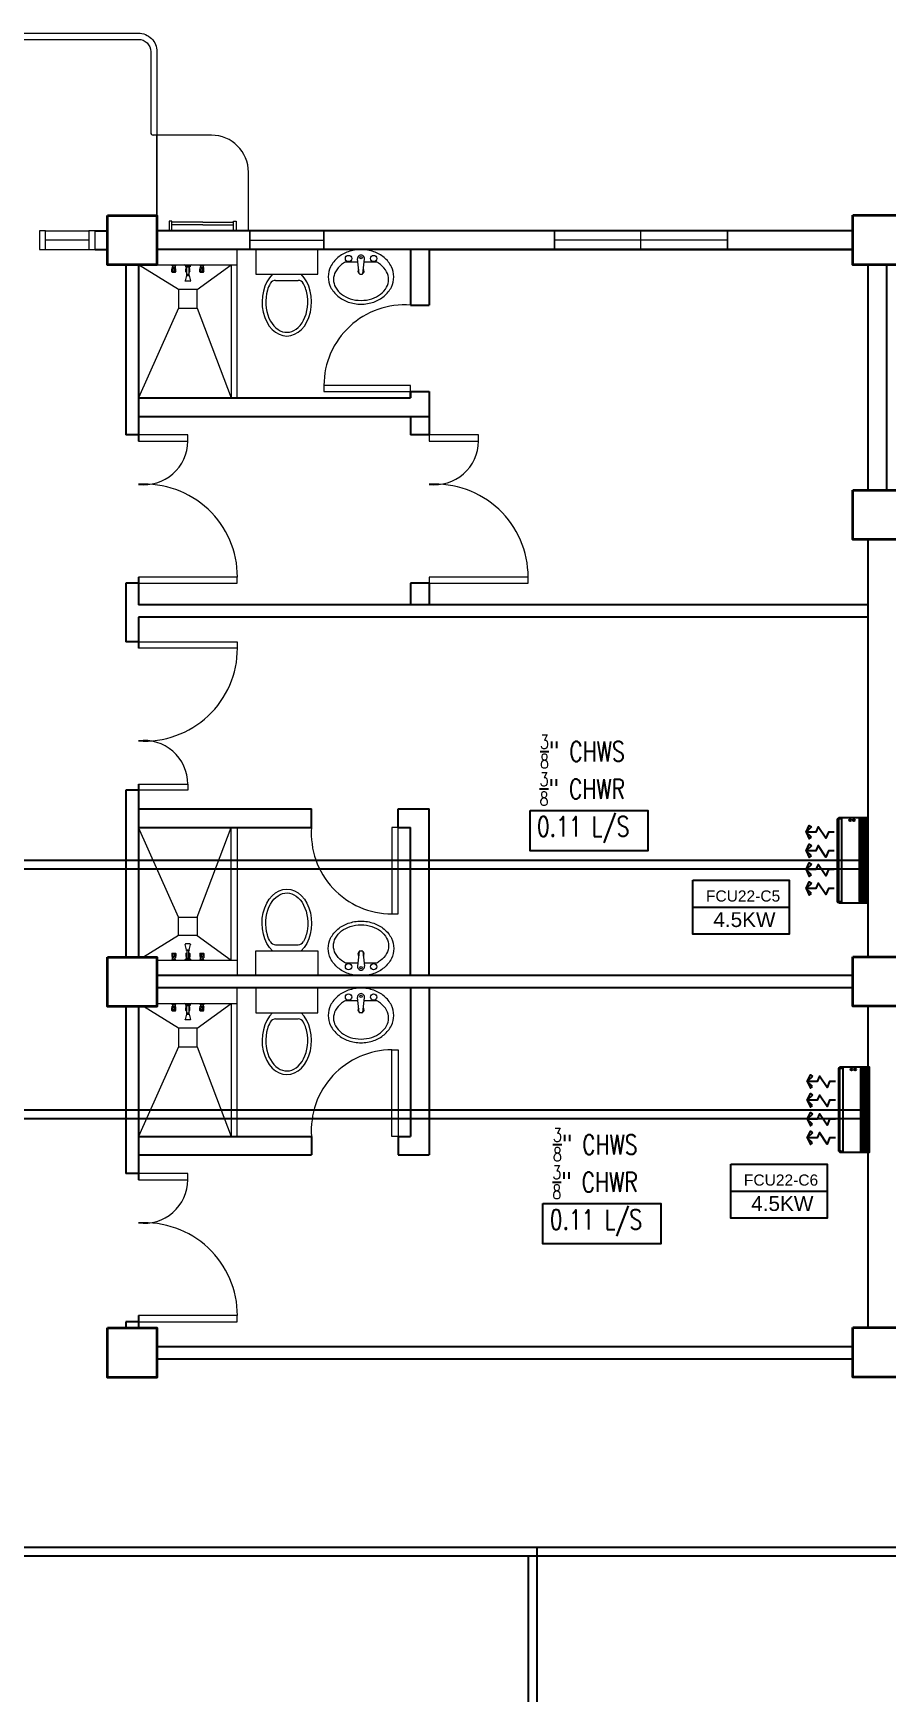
# Model space of a CAD drawing. Header units: millimetres. Extents: x 5 to 430, y 3 to 339.
# Drawn here: x 26.17 to 33.07, y 49.32 to 62.75 of the extents above; entities that cross this region are included whole.
import ezdxf

# ---------------------------------------------------------------- set-up
doc = ezdxf.new("R2010")
doc.units = ezdxf.units.MM
doc.header["$MEASUREMENT"] = 0
for name, color, linetype in [('AIR', 7, 'Continuous'), ('fcu line', 7, 'Continuous'), ('fcu return', 7, 'Continuous'), ('Legends', 7, 'Continuous'), ('pipe label', 7, 'Continuous')]:
    doc.layers.add(name, color=color, linetype=linetype)
doc.styles.add('Arch-Dim', font='simplex.shx', dxfattribs={"width": 0.75})
doc.styles.get("Standard").update_dxf_attribs({"font": 'arial.ttf'})

# ---------------------------------------------------------------- blocks, each defined once
blk = doc.blocks.new('CARRIER-S30-32 (FCD)')
at = {"layer": 'AIR'}
for p, q in [((0.825, -0.05), (-0.825, -0.05)), ((0.825, -0.075), (-0.825, -0.075)), ((0.825, -0.1), (-0.825, -0.1)), ((0.825, -0.125), (-0.825, -0.125)), ((0.825, -0.15), (-0.825, -0.15)), ((-0.6, -0.025), (-0.6, -0.175)), ((-0.4, -0.025), (-0.4, -0.175)), ((-0.2, -0.025), (-0.2, -0.175)), ((0, -0.025), (0, -0.175)), ((0.2, -0.025), (0.2, -0.175)), ((0.4, -0.025), (0.4, -0.175)), ((0.6, -0.025), (0.6, -0.175))]:
    blk.add_line(p, q, dxfattribs=at)
for points in [[(-0.8, -0.62), (0.8, -0.62, 0.414214), (0.85, -0.57), (0.85, 0), (-0.85, 0), (-0.85, -0.57, 0.414214)], [(-0.8, -0.595), (0.8, -0.595, 0.414214), (0.825, -0.57), (0.825, -0.525), (-0.825, -0.525), (-0.825, -0.57, 0.414214)]]:
    blk.add_lwpolyline(points, format="xyb", close=True, dxfattribs=at)
for points in [[(-0.825, -0.025), (0.825, -0.025), (0.825, -0.175), (-0.825, -0.175)], [(-0.664, -1.134), (-0.562, -1.239), (-0.697, -1.177)], [(-0.461, -1.134), (-0.562, -1.239), (-0.428, -1.177)], [(-0.289, -1.134), (-0.188, -1.239), (-0.322, -1.177)], [(-0.086, -1.134), (-0.188, -1.239), (-0.053, -1.177)], [(0.086, -1.134), (0.187, -1.239), (0.053, -1.177)], [(0.289, -1.134), (0.187, -1.239), (0.322, -1.177)], [(0.461, -1.134), (0.562, -1.239), (0.428, -1.177)], [(0.664, -1.134), (0.562, -1.239), (0.697, -1.177)]]:
    blk.add_lwpolyline(points, close=True, dxfattribs=at)
for points in [[(-0.562, -0.678), (-0.562, -0.794), (-0.44, -0.843), (-0.667, -0.996), (-0.562, -1.044), (-0.562, -1.239)], [(-0.188, -0.678), (-0.188, -0.794), (-0.065, -0.843), (-0.292, -0.996), (-0.188, -1.044), (-0.188, -1.239)], [(0.187, -0.678), (0.187, -0.794), (0.31, -0.843), (0.083, -0.996), (0.187, -1.044), (0.187, -1.239)], [(0.562, -0.678), (0.562, -0.794), (0.685, -0.843), (0.458, -0.996), (0.562, -1.044), (0.562, -1.239)]]:
    blk.add_lwpolyline(points, dxfattribs=at)
for centre in [(-0.8, -0.285), (-0.8, -0.36)]:
    blk.add_circle(centre, 0.0187, dxfattribs=at)

msp = doc.modelspace()

# ---------------------------------------------------------------- linework, layer by layer
at = {"color": 8, "linetype": 'ByBlock', "lineweight": 9}
for p, q in [((27.612, 61.925), (27.142, 61.925)), ((27.912, 61.15), (27.912, 61.625)), ((27.292, 61.23), (27.272, 61.23)), ((27.272, 61.23), (27.272, 61.15)), ((27.292, 61.15), (27.292, 61.23)), ((27.792, 61.15), (27.792, 61.23)), ((27.792, 61.23), (27.812, 61.23)), ((27.812, 61.23), (27.812, 61.15)), ((27.172, 61.15), (27.922, 61.15)), ((27.542, 61.22), (27.292, 61.22)), ((27.542, 61.2), (27.292, 61.2)), ((27.542, 61.22), (27.792, 61.22)), ((27.542, 61.2), (27.792, 61.2)), ((27.812, 61.15), (27.912, 61.15)), ((27.922, 61.15), (27.922, 61.001)), ((28.522, 61.001), (28.522, 61.15)), ((31.785, 61.15), (30.385, 61.15)), ((30.385, 61.15), (30.385, 61)), ((31.085, 61), (31.085, 61.15)), ((31.785, 61), (31.785, 61.15)), ((27.922, 61.075), (28.522, 61.075)), ((27.922, 61.001), (28.522, 61.001)), ((31.785, 61.075), (30.385, 61.075)), ((31.085, 61), (31.785, 61)), ((27.172, 60.875), (27.822, 60.875)), ((32.922, 58.126), (32.922, 58.653)), ((27.172, 55.25), (27.822, 55.25)), ((27.172, 54.9), (27.822, 54.9)), ((32.922, 52.426), (32.922, 52.278))]:
    msp.add_line(p, q, dxfattribs=at)
at = {"color": 8, "linetype": 'ByBlock', "lineweight": 13}
for p, q in [((26.272, 61.15), (26.622, 61.15)), ((26.622, 61.075), (26.272, 61.075)), ((26.272, 61), (26.622, 61))]:
    msp.add_line(p, q, dxfattribs=at)
at = {"color": 8, "linetype": 'ByBlock', "lineweight": 25}
for p, q in [((26.672, 61.15), (26.772, 61.15)), ((32.797, 61.151), (27.172, 61.15)), ((26.672, 61), (26.772, 61)), ((32.797, 61.001), (27.172, 61.001)), ((29.372, 61), (32.797, 61)), ((26.922, 60.875), (26.922, 59.5)), ((27.022, 60.875), (27.022, 59.45)), ((32.922, 59.053), (32.922, 60.877)), ((33.072, 59.053), (33.072, 60.877)), ((27.022, 59.5), (26.922, 59.5)), ((32.922, 55.278), (32.922, 58.653)), ((26.922, 58.3), (26.922, 58.076)), ((27.022, 58.3), (26.922, 58.3)), ((27.022, 58.35), (27.022, 58.126)), ((26.922, 58.076), (26.922, 57.825)), ((32.922, 58.126), (27.022, 58.126)), ((32.922, 58.026), (27.022, 58.026)), ((27.022, 58.026), (27.022, 57.775)), ((32.922, 55.278), (32.922, 58.026)), ((27.022, 57.825), (26.922, 57.825)), ((27.022, 56.675), (27.022, 55.276)), ((26.922, 56.625), (26.922, 55.276)), ((27.022, 56.625), (26.922, 56.625)), ((32.797, 55.126), (27.172, 55.126)), ((32.797, 55.026), (27.172, 55.026)), ((26.922, 54.876), (26.922, 53.525)), ((27.022, 54.876), (27.022, 53.475)), ((32.922, 52.278), (32.922, 54.878)), ((32.922, 52.426), (32.922, 54.878)), ((27.022, 53.525), (26.922, 53.525)), ((27.022, 52.375), (27.022, 52.276)), ((26.922, 52.325), (26.922, 52.276)), ((27.022, 52.325), (26.922, 52.325)), ((27.172, 52.126), (32.797, 52.126)), ((27.172, 52.026), (32.797, 52.026))]:
    msp.add_line(p, q, dxfattribs=at)
at = {"color": 8, "lineweight": 9}
for p, q in [((27.972, 61), (27.972, 60.8)), ((28.472, 61), (27.972, 61)), ((28.472, 60.8), (28.472, 61)), ((27.291, 60.875), (27.326, 60.875)), ((27.291, 60.874), (27.291, 60.875)), ((27.291, 60.874), (27.326, 60.874)), ((27.291, 60.874), (27.295, 60.867)), ((27.292, 60.841), (27.294, 60.846)), ((27.292, 60.819), (27.292, 60.841)), ((27.292, 60.819), (27.325, 60.819)), ((27.295, 60.818), (27.292, 60.819)), ((27.294, 60.853), (27.295, 60.855)), ((27.294, 60.853), (27.322, 60.853)), ((27.294, 60.847), (27.294, 60.853)), ((27.295, 60.867), (27.322, 60.867)), ((27.295, 60.855), (27.322, 60.855)), ((27.295, 60.841), (27.303, 60.841)), ((27.295, 60.828), (27.295, 60.84)), ((27.297, 60.867), (27.297, 60.855)), ((27.302, 60.828), (27.302, 60.84)), ((27.322, 60.841), (27.314, 60.841)), ((27.315, 60.828), (27.315, 60.84)), ((27.32, 60.867), (27.32, 60.855)), ((27.326, 60.874), (27.322, 60.867)), ((27.322, 60.853), (27.322, 60.855)), ((27.322, 60.847), (27.322, 60.853)), ((27.322, 60.828), (27.322, 60.84)), ((27.322, 60.818), (27.325, 60.819)), ((27.325, 60.841), (27.323, 60.846)), ((27.325, 60.819), (27.325, 60.841)), ((27.326, 60.874), (27.326, 60.875)), ((27.405, 60.869), (27.393, 60.875)), ((27.393, 60.875), (27.451, 60.875)), ((27.44, 60.869), (27.405, 60.869)), ((27.405, 60.859), (27.405, 60.869)), ((27.405, 60.869), (27.44, 60.869)), ((27.44, 60.859), (27.405, 60.859)), ((27.405, 60.841), (27.408, 60.846)), ((27.405, 60.819), (27.405, 60.841)), ((27.405, 60.819), (27.415, 60.819)), ((27.409, 60.818), (27.405, 60.819)), ((27.408, 60.853), (27.409, 60.855)), ((27.408, 60.853), (27.415, 60.853)), ((27.408, 60.847), (27.408, 60.853)), ((27.409, 60.855), (27.415, 60.855)), ((27.409, 60.841), (27.415, 60.841)), ((27.409, 60.828), (27.409, 60.84)), ((27.411, 60.859), (27.411, 60.855)), ((27.415, 60.797), (27.415, 60.859)), ((27.415, 60.859), (27.43, 60.859)), ((27.43, 60.859), (27.43, 60.797)), ((27.43, 60.855), (27.435, 60.855)), ((27.43, 60.853), (27.436, 60.853)), ((27.435, 60.841), (27.43, 60.841)), ((27.43, 60.819), (27.439, 60.819)), ((27.433, 60.859), (27.433, 60.855)), ((27.436, 60.853), (27.435, 60.855)), ((27.435, 60.828), (27.435, 60.84)), ((27.435, 60.818), (27.439, 60.819)), ((27.436, 60.847), (27.436, 60.853)), ((27.439, 60.841), (27.437, 60.846)), ((27.439, 60.819), (27.439, 60.841)), ((27.451, 60.875), (27.44, 60.869)), ((27.44, 60.869), (27.44, 60.859)), ((27.519, 60.874), (27.519, 60.875)), ((27.519, 60.875), (27.553, 60.875)), ((27.519, 60.874), (27.522, 60.867)), ((27.519, 60.874), (27.553, 60.874)), ((27.519, 60.841), (27.521, 60.846)), ((27.519, 60.819), (27.519, 60.841)), ((27.523, 60.818), (27.519, 60.819)), ((27.519, 60.819), (27.552, 60.819)), ((27.522, 60.867), (27.549, 60.867)), ((27.522, 60.855), (27.549, 60.855)), ((27.522, 60.853), (27.522, 60.855)), ((27.522, 60.847), (27.522, 60.853)), ((27.522, 60.853), (27.55, 60.853)), ((27.523, 60.841), (27.53, 60.841)), ((27.523, 60.828), (27.523, 60.84)), ((27.524, 60.867), (27.524, 60.855)), ((27.53, 60.828), (27.53, 60.84)), ((27.549, 60.841), (27.542, 60.841)), ((27.542, 60.828), (27.542, 60.84)), ((27.547, 60.867), (27.547, 60.855)), ((27.553, 60.874), (27.549, 60.867)), ((27.55, 60.853), (27.549, 60.855)), ((27.549, 60.828), (27.549, 60.84)), ((27.549, 60.818), (27.552, 60.819)), ((27.55, 60.847), (27.55, 60.853)), ((27.552, 60.841), (27.55, 60.846)), ((27.552, 60.819), (27.552, 60.841)), ((27.553, 60.874), (27.553, 60.875)), ((28.808, 60.802), (28.794, 60.924)), ((28.837, 60.802), (28.85, 60.924)), ((27.295, 60.818), (27.322, 60.818)), ((27.295, 60.816), (27.295, 60.818)), ((27.295, 60.816), (27.322, 60.816)), ((27.322, 60.816), (27.322, 60.818)), ((27.41, 60.789), (27.401, 60.747)), ((27.441, 60.743), (27.403, 60.743)), ((27.409, 60.818), (27.415, 60.818)), ((27.409, 60.816), (27.409, 60.818)), ((27.409, 60.816), (27.415, 60.816)), ((27.41, 60.797), (27.41, 60.789)), ((27.434, 60.797), (27.41, 60.797)), ((27.41, 60.789), (27.434, 60.789)), ((27.41, 60.789), (27.434, 60.789)), ((27.43, 60.818), (27.435, 60.818)), ((27.43, 60.816), (27.435, 60.816)), ((27.434, 60.789), (27.434, 60.797)), ((27.434, 60.789), (27.443, 60.747)), ((27.435, 60.816), (27.435, 60.818)), ((27.523, 60.816), (27.523, 60.818)), ((27.523, 60.818), (27.549, 60.818)), ((27.523, 60.816), (27.549, 60.816)), ((27.549, 60.816), (27.549, 60.818)), ((27.972, 60.8), (28.472, 60.8)), ((28.132, 60.75), (28.313, 60.75)), ((27.41, 55.335), (27.401, 55.377)), ((27.441, 55.382), (27.403, 55.382)), ((27.41, 55.328), (27.41, 55.335)), ((27.41, 55.335), (27.434, 55.335)), ((27.41, 55.335), (27.434, 55.335)), ((27.434, 55.328), (27.41, 55.328)), ((27.415, 55.328), (27.415, 55.265)), ((27.43, 55.265), (27.43, 55.328)), ((27.434, 55.335), (27.443, 55.377)), ((27.434, 55.335), (27.434, 55.328)), ((27.972, 55.125), (27.972, 55.325)), ((27.972, 55.325), (28.472, 55.325)), ((28.132, 55.375), (28.313, 55.375)), ((28.472, 55.325), (28.472, 55.125)), ((28.808, 55.323), (28.794, 55.201)), ((28.837, 55.323), (28.85, 55.201)), ((27.291, 55.251), (27.295, 55.257)), ((27.291, 55.251), (27.326, 55.251)), ((27.291, 55.251), (27.291, 55.25)), ((27.291, 55.25), (27.326, 55.25)), ((27.295, 55.307), (27.292, 55.305)), ((27.292, 55.305), (27.325, 55.305)), ((27.292, 55.305), (27.292, 55.283)), ((27.292, 55.283), (27.294, 55.279)), ((27.294, 55.277), (27.294, 55.271)), ((27.294, 55.271), (27.295, 55.269)), ((27.294, 55.271), (27.322, 55.271)), ((27.295, 55.308), (27.322, 55.308)), ((27.295, 55.308), (27.295, 55.307)), ((27.295, 55.307), (27.322, 55.307)), ((27.295, 55.296), (27.295, 55.284)), ((27.295, 55.283), (27.303, 55.283)), ((27.295, 55.269), (27.322, 55.269)), ((27.295, 55.257), (27.322, 55.257)), ((27.297, 55.257), (27.297, 55.269)), ((27.302, 55.296), (27.302, 55.284)), ((27.322, 55.283), (27.314, 55.283)), ((27.315, 55.296), (27.315, 55.284)), ((27.32, 55.257), (27.32, 55.269)), ((27.322, 55.308), (27.322, 55.307)), ((27.322, 55.307), (27.325, 55.305)), ((27.322, 55.296), (27.322, 55.284)), ((27.322, 55.277), (27.322, 55.271)), ((27.322, 55.271), (27.322, 55.269)), ((27.326, 55.251), (27.322, 55.257)), ((27.325, 55.283), (27.323, 55.279)), ((27.325, 55.305), (27.325, 55.283)), ((27.326, 55.251), (27.326, 55.25)), ((27.405, 55.256), (27.393, 55.25)), ((27.393, 55.25), (27.451, 55.25)), ((27.409, 55.307), (27.405, 55.305)), ((27.405, 55.305), (27.415, 55.305)), ((27.405, 55.305), (27.405, 55.283)), ((27.405, 55.283), (27.408, 55.279)), ((27.44, 55.265), (27.405, 55.265)), ((27.405, 55.265), (27.405, 55.256)), ((27.44, 55.256), (27.405, 55.256)), ((27.405, 55.256), (27.44, 55.256)), ((27.408, 55.277), (27.408, 55.271)), ((27.408, 55.271), (27.415, 55.271)), ((27.408, 55.271), (27.409, 55.269)), ((27.409, 55.308), (27.415, 55.308)), ((27.409, 55.308), (27.409, 55.307)), ((27.409, 55.307), (27.415, 55.307)), ((27.409, 55.296), (27.409, 55.284)), ((27.409, 55.283), (27.415, 55.283)), ((27.409, 55.269), (27.415, 55.269)), ((27.411, 55.265), (27.411, 55.269)), ((27.415, 55.265), (27.43, 55.265)), ((27.43, 55.308), (27.435, 55.308)), ((27.43, 55.307), (27.435, 55.307)), ((27.43, 55.305), (27.439, 55.305)), ((27.435, 55.283), (27.43, 55.283)), ((27.43, 55.271), (27.436, 55.271)), ((27.43, 55.269), (27.435, 55.269)), ((27.433, 55.265), (27.433, 55.269)), ((27.435, 55.308), (27.435, 55.307)), ((27.435, 55.307), (27.439, 55.305)), ((27.435, 55.296), (27.435, 55.284)), ((27.436, 55.271), (27.435, 55.269)), ((27.436, 55.277), (27.436, 55.271)), ((27.439, 55.283), (27.437, 55.279)), ((27.439, 55.305), (27.439, 55.283)), ((27.44, 55.256), (27.44, 55.265)), ((27.451, 55.25), (27.44, 55.256)), ((27.523, 55.307), (27.519, 55.305)), ((27.519, 55.305), (27.519, 55.283)), ((27.519, 55.305), (27.552, 55.305)), ((27.519, 55.283), (27.521, 55.279)), ((27.519, 55.251), (27.522, 55.257)), ((27.519, 55.251), (27.519, 55.25)), ((27.519, 55.251), (27.553, 55.251)), ((27.519, 55.25), (27.553, 55.25)), ((27.522, 55.277), (27.522, 55.271)), ((27.522, 55.271), (27.55, 55.271)), ((27.522, 55.271), (27.522, 55.269)), ((27.522, 55.269), (27.549, 55.269)), ((27.522, 55.257), (27.549, 55.257)), ((27.523, 55.308), (27.523, 55.307)), ((27.523, 55.308), (27.549, 55.308)), ((27.523, 55.307), (27.549, 55.307)), ((27.523, 55.296), (27.523, 55.284)), ((27.523, 55.283), (27.53, 55.283)), ((27.524, 55.257), (27.524, 55.269)), ((27.53, 55.296), (27.53, 55.284)), ((27.542, 55.296), (27.542, 55.284)), ((27.549, 55.283), (27.542, 55.283)), ((27.547, 55.257), (27.547, 55.269)), ((27.549, 55.308), (27.549, 55.307)), ((27.549, 55.307), (27.552, 55.305)), ((27.549, 55.296), (27.549, 55.284)), ((27.55, 55.271), (27.549, 55.269)), ((27.553, 55.251), (27.549, 55.257)), ((27.552, 55.283), (27.55, 55.279)), ((27.55, 55.277), (27.55, 55.271)), ((27.552, 55.305), (27.552, 55.283)), ((27.553, 55.251), (27.553, 55.25)), ((28.472, 55.125), (27.972, 55.125)), ((27.972, 55.025), (27.972, 54.825)), ((28.472, 55.025), (27.972, 55.025)), ((28.472, 54.825), (28.472, 55.025)), ((28.808, 54.827), (28.794, 54.949)), ((28.837, 54.827), (28.85, 54.949)), ((27.291, 54.9), (27.326, 54.9)), ((27.291, 54.899), (27.291, 54.9)), ((27.291, 54.899), (27.326, 54.899)), ((27.291, 54.899), (27.295, 54.892)), ((27.292, 54.866), (27.294, 54.871)), ((27.292, 54.844), (27.292, 54.866)), ((27.292, 54.844), (27.325, 54.844)), ((27.295, 54.843), (27.292, 54.844)), ((27.294, 54.878), (27.295, 54.88)), ((27.294, 54.878), (27.322, 54.878)), ((27.294, 54.872), (27.294, 54.878)), ((27.295, 54.892), (27.322, 54.892)), ((27.295, 54.88), (27.322, 54.88)), ((27.295, 54.866), (27.303, 54.866)), ((27.295, 54.853), (27.295, 54.865)), ((27.295, 54.843), (27.322, 54.843)), ((27.295, 54.841), (27.295, 54.843)), ((27.295, 54.841), (27.322, 54.841)), ((27.297, 54.892), (27.297, 54.88)), ((27.302, 54.853), (27.302, 54.865)), ((27.322, 54.866), (27.314, 54.866)), ((27.315, 54.853), (27.315, 54.865)), ((27.32, 54.892), (27.32, 54.88)), ((27.326, 54.899), (27.322, 54.892)), ((27.322, 54.878), (27.322, 54.88)), ((27.322, 54.872), (27.322, 54.878)), ((27.322, 54.853), (27.322, 54.865)), ((27.322, 54.843), (27.325, 54.844)), ((27.322, 54.841), (27.322, 54.843)), ((27.325, 54.866), (27.323, 54.871)), ((27.325, 54.844), (27.325, 54.866)), ((27.326, 54.899), (27.326, 54.9)), ((27.405, 54.894), (27.393, 54.9)), ((27.393, 54.9), (27.451, 54.9)), ((27.41, 54.814), (27.401, 54.772)), ((27.44, 54.894), (27.405, 54.894)), ((27.405, 54.884), (27.405, 54.894)), ((27.405, 54.894), (27.44, 54.894)), ((27.44, 54.884), (27.405, 54.884)), ((27.405, 54.866), (27.408, 54.871)), ((27.405, 54.844), (27.405, 54.866)), ((27.405, 54.844), (27.415, 54.844)), ((27.409, 54.843), (27.405, 54.844)), ((27.408, 54.878), (27.409, 54.88)), ((27.408, 54.878), (27.415, 54.878)), ((27.408, 54.872), (27.408, 54.878)), ((27.409, 54.88), (27.415, 54.88)), ((27.409, 54.866), (27.415, 54.866)), ((27.409, 54.853), (27.409, 54.865)), ((27.409, 54.843), (27.415, 54.843)), ((27.409, 54.841), (27.409, 54.843)), ((27.409, 54.841), (27.415, 54.841)), ((27.41, 54.822), (27.41, 54.814)), ((27.434, 54.822), (27.41, 54.822)), ((27.41, 54.814), (27.434, 54.814)), ((27.41, 54.814), (27.434, 54.814)), ((27.411, 54.884), (27.411, 54.88)), ((27.415, 54.822), (27.415, 54.884)), ((27.415, 54.884), (27.43, 54.884)), ((27.43, 54.884), (27.43, 54.822)), ((27.43, 54.88), (27.435, 54.88)), ((27.43, 54.878), (27.436, 54.878)), ((27.435, 54.866), (27.43, 54.866)), ((27.43, 54.844), (27.439, 54.844)), ((27.43, 54.843), (27.435, 54.843)), ((27.43, 54.841), (27.435, 54.841)), ((27.433, 54.884), (27.433, 54.88)), ((27.434, 54.814), (27.434, 54.822)), ((27.434, 54.814), (27.443, 54.772)), ((27.436, 54.878), (27.435, 54.88)), ((27.435, 54.853), (27.435, 54.865)), ((27.435, 54.843), (27.439, 54.844)), ((27.435, 54.841), (27.435, 54.843)), ((27.436, 54.872), (27.436, 54.878)), ((27.439, 54.866), (27.437, 54.871)), ((27.439, 54.844), (27.439, 54.866)), ((27.451, 54.9), (27.44, 54.894)), ((27.44, 54.894), (27.44, 54.884)), ((27.519, 54.899), (27.519, 54.9)), ((27.519, 54.9), (27.553, 54.9)), ((27.519, 54.899), (27.522, 54.892)), ((27.519, 54.899), (27.553, 54.899)), ((27.519, 54.866), (27.521, 54.871)), ((27.519, 54.844), (27.519, 54.866)), ((27.523, 54.843), (27.519, 54.844)), ((27.519, 54.844), (27.552, 54.844)), ((27.522, 54.892), (27.549, 54.892)), ((27.522, 54.88), (27.549, 54.88)), ((27.522, 54.878), (27.522, 54.88)), ((27.522, 54.872), (27.522, 54.878)), ((27.522, 54.878), (27.55, 54.878)), ((27.523, 54.866), (27.53, 54.866)), ((27.523, 54.853), (27.523, 54.865)), ((27.523, 54.841), (27.523, 54.843)), ((27.523, 54.843), (27.549, 54.843)), ((27.523, 54.841), (27.549, 54.841)), ((27.524, 54.892), (27.524, 54.88)), ((27.53, 54.853), (27.53, 54.865)), ((27.549, 54.866), (27.542, 54.866)), ((27.542, 54.853), (27.542, 54.865)), ((27.547, 54.892), (27.547, 54.88)), ((27.553, 54.899), (27.549, 54.892)), ((27.55, 54.878), (27.549, 54.88)), ((27.549, 54.853), (27.549, 54.865)), ((27.549, 54.843), (27.552, 54.844)), ((27.549, 54.841), (27.549, 54.843)), ((27.55, 54.872), (27.55, 54.878)), ((27.552, 54.866), (27.55, 54.871)), ((27.552, 54.844), (27.552, 54.866)), ((27.553, 54.899), (27.553, 54.9)), ((27.972, 54.825), (28.472, 54.825)), ((27.441, 54.768), (27.403, 54.768)), ((28.132, 54.775), (28.313, 54.775))]:
    msp.add_line(p, q, dxfattribs=at)
at = {"color": 8, "lineweight": 25, "ltscale": 0.3}
for p, q in [((29.222, 61), (29.222, 60.55)), ((29.372, 61), (29.372, 60.55)), ((27.022, 59.8), (29.222, 59.8)), ((29.222, 59.85), (29.222, 59.8)), ((29.372, 59.85), (29.372, 59.65)), ((27.022, 59.65), (29.372, 59.65))]:
    msp.add_line(p, q, dxfattribs=at)
at = {"color": 8, "linetype": 'ByBlock', "lineweight": 9, "ltscale": 0.3}
for p, q in [((27.347, 60.675), (27.022, 60.875)), ((27.497, 60.675), (27.772, 60.875)), ((27.347, 60.525), (27.022, 59.8)), ((27.497, 60.525), (27.772, 59.8)), ((27.347, 55.6), (27.022, 56.325)), ((27.497, 55.6), (27.772, 56.325)), ((27.347, 55.45), (27.063, 55.275)), ((27.497, 55.45), (27.772, 55.25)), ((27.347, 54.7), (27.063, 54.875)), ((27.497, 54.7), (27.772, 54.9)), ((27.347, 54.55), (27.022, 53.825)), ((27.497, 54.55), (27.772, 53.825))]:
    msp.add_line(p, q, dxfattribs=at)
at = {"color": 8, "linetype": 'Continuous', "lineweight": 25}
for p, q in [((29.222, 60.55), (29.372, 60.55)), ((29.222, 59.8), (29.222, 59.85)), ((29.222, 59.85), (29.372, 59.85)), ((29.222, 59.65), (29.222, 59.5)), ((29.372, 59.65), (29.372, 59.5)), ((29.372, 59.5), (29.222, 59.5)), ((29.222, 58.3), (29.222, 58.125)), ((29.372, 58.3), (29.222, 58.3)), ((29.372, 58.3), (29.372, 58.125))]:
    msp.add_line(p, q, dxfattribs=at)
at = {"color": 8, "linetype": 'ByBlock', "lineweight": 25, "ltscale": 0.3}
for p, q in [((27.022, 56.475), (28.422, 56.475)), ((28.422, 56.325), (28.422, 56.475)), ((29.122, 56.475), (29.372, 56.475)), ((29.122, 56.325), (29.122, 56.475)), ((29.372, 55.125), (29.372, 56.475)), ((27.022, 56.325), (28.422, 56.325)), ((29.122, 56.325), (29.222, 56.325)), ((29.222, 55.125), (29.222, 56.325)), ((29.222, 55.025), (29.222, 53.825)), ((29.372, 55.025), (29.372, 53.675)), ((27.022, 53.825), (28.422, 53.825)), ((28.422, 53.825), (28.422, 53.675)), ((29.122, 53.825), (29.222, 53.825)), ((29.122, 53.825), (29.122, 53.675)), ((27.022, 53.675), (28.422, 53.675)), ((29.122, 53.675), (29.372, 53.675))]:
    msp.add_line(p, q, dxfattribs=at)
at = {"color": 8, "linetype": 'ByBlock', "lineweight": 9}
for points in [[(24.072, 61.15), (24.072, 62.6, -0.414214), (24.222, 62.75), (27.022, 62.75, -0.414214), (27.172, 62.6), (27.172, 61.275), (27.172, 61.925)], [(24.122, 61.15), (24.122, 62.6, -0.414214), (24.222, 62.7), (27.022, 62.7, -0.414214), (27.122, 62.6), (27.122, 61.945)]]:
    msp.add_lwpolyline(points, format="xyb", dxfattribs=at)
at = {"color": 8, "linetype": 'ByBlock', "lineweight": 35}
for points in [[(26.772, 61.275), (27.172, 61.275), (27.172, 60.875), (26.772, 60.875)], [(32.797, 61.277), (33.197, 61.277), (33.197, 60.877), (32.797, 60.877)], [(32.797, 59.053), (33.197, 59.053), (33.197, 58.653), (32.797, 58.653)], [(26.772, 55.276), (27.172, 55.276), (27.172, 54.876), (26.772, 54.876)], [(32.797, 55.278), (33.197, 55.278), (33.197, 54.878), (32.797, 54.878)], [(26.772, 52.276), (27.172, 52.276), (27.172, 51.876), (26.772, 51.876)], [(32.797, 52.278), (33.197, 52.278), (33.197, 51.878), (32.797, 51.878)]]:
    msp.add_lwpolyline(points, close=True, dxfattribs=at)
at = {"color": 8, "linetype": 'ByBlock', "lineweight": 13}
for points in [[(26.222, 61.15), (26.222, 61), (26.272, 61), (26.272, 61.15)], [(26.622, 61.15), (26.622, 61), (26.672, 61), (26.672, 61.15)]]:
    msp.add_lwpolyline(points, close=True, dxfattribs=at)
at = {"color": 8, "lineweight": 9}
for points in [[(27.922, 61.15), (28.522, 61.15), (28.522, 61.001), (27.922, 61.001)], [(30.385, 61.15), (31.785, 61.15), (31.785, 61.001), (30.385, 61.001)]]:
    msp.add_lwpolyline(points, close=True, dxfattribs=at)
at = {"color": 8, "linetype": 'ByBlock', "lineweight": 9, "ltscale": 0.3}
for points in [[(27.772, 60.875), (27.772, 59.8), (27.822, 59.8), (27.822, 61), (27.822, 61)], [(27.772, 55.25), (27.772, 56.325), (27.822, 56.325), (27.822, 55.125), (27.822, 55.125)], [(27.772, 54.9), (27.772, 53.825), (27.822, 53.825), (27.822, 55.025), (27.822, 55.025)]]:
    msp.add_lwpolyline(points, dxfattribs=at)
at = {"color": 8, "lineweight": 9}
for points in [[(28.557, 60.779, 0.11576), (28.576, 60.696, 0.104047), (28.635, 60.623, 0.090875), (28.719, 60.575, 0.083344), (28.822, 60.558, 0.083344), (28.926, 60.575, 0.090875), (29.009, 60.623, 0.104047), (29.068, 60.696, 0.11576), (29.087, 60.779, 0.11576), (29.068, 60.861, 0.104047), (29.009, 60.935, 0.090875), (28.926, 60.982, 0.083344), (28.822, 61, 0.083344), (28.719, 60.982, 0.090875), (28.635, 60.935, 0.104047), (28.576, 60.861, 0.11576)], [(28.557, 55.346, -0.11576), (28.576, 55.428, -0.104047), (28.635, 55.502, -0.090875), (28.719, 55.549, -0.083344), (28.822, 55.567, -0.083344), (28.926, 55.549, -0.090875), (29.009, 55.502, -0.104047), (29.068, 55.428, -0.11576), (29.087, 55.346, -0.11576), (29.068, 55.263, -0.104047), (29.009, 55.19, -0.090875), (28.926, 55.142, -0.083344), (28.822, 55.125, -0.083344), (28.719, 55.142, -0.090875), (28.635, 55.19, -0.104047), (28.576, 55.263, -0.11576)], [(28.557, 54.804, 0.11576), (28.576, 54.721, 0.104047), (28.635, 54.648, 0.090875), (28.719, 54.6, 0.083344), (28.822, 54.583, 0.083344), (28.926, 54.6, 0.090875), (29.009, 54.648, 0.104047), (29.068, 54.721, 0.11576), (29.087, 54.804, 0.11576), (29.068, 54.886, 0.104047), (29.009, 54.96, 0.090875), (28.926, 55.007, 0.083344), (28.822, 55.025, 0.083344), (28.719, 55.007, 0.090875), (28.635, 54.96, 0.104047), (28.576, 54.886, 0.11576)]]:
    msp.add_lwpolyline(points, format="xyb", close=True, dxfattribs=at)
for points in [[(28.6, 60.758, 0.124838), (28.615, 60.695, 0.105788), (28.665, 60.638, 0.086697), (28.735, 60.601, 0.076776), (28.822, 60.588, 0.076776), (28.91, 60.601, 0.086697), (28.979, 60.638, 0.105788), (29.029, 60.695, 0.124838), (29.045, 60.758, 0.124838), (29.029, 60.82, 0.105788), (28.979, 60.878, 0.040067), (28.949, 60.898), (28.846, 60.898, 0.040067)], [(28.798, 60.898), (28.696, 60.898, 0.040067), (28.665, 60.878, 0.105788), (28.615, 60.82, 0.124838), (28.6, 60.758, 0.124838)], [(28.6, 55.367, -0.124838), (28.615, 55.429, -0.105788), (28.665, 55.487, -0.086697), (28.735, 55.523, -0.076776), (28.822, 55.537, -0.076776), (28.91, 55.523, -0.086697), (28.979, 55.487, -0.105788), (29.029, 55.429, -0.124838), (29.045, 55.367, -0.124838), (29.029, 55.304, -0.105788), (28.979, 55.247, -0.040067), (28.949, 55.227), (28.846, 55.227, -0.040067)], [(28.798, 55.227), (28.696, 55.227, -0.040067), (28.665, 55.247, -0.105788), (28.615, 55.304, -0.124838), (28.6, 55.367, -0.124838)], [(28.6, 54.783, 0.124838), (28.615, 54.72, 0.105788), (28.665, 54.663, 0.086697), (28.735, 54.626, 0.076776), (28.822, 54.613, 0.076776), (28.91, 54.626, 0.086697), (28.979, 54.663, 0.105788), (29.029, 54.72, 0.124838), (29.045, 54.783, 0.124838), (29.029, 54.845, 0.105788), (28.979, 54.903, 0.040067), (28.949, 54.923), (28.846, 54.923, 0.040067)], [(28.798, 54.923), (28.696, 54.923, 0.040067), (28.665, 54.903, 0.105788), (28.615, 54.845, 0.124838), (28.6, 54.783, 0.124838)]]:
    msp.add_lwpolyline(points, format="xyb", dxfattribs=at)
at = {"color": 8, "linetype": 'ByBlock', "lineweight": 9, "ltscale": 0.03}
for points in [[(27.497, 60.675), (27.347, 60.675), (27.347, 60.525), (27.497, 60.525)], [(27.497, 55.45), (27.347, 55.45), (27.347, 55.6), (27.497, 55.6)], [(27.497, 54.7), (27.347, 54.7), (27.347, 54.55), (27.497, 54.55)]]:
    msp.add_lwpolyline(points, close=True, dxfattribs=at)
at = {"color": 8, "lineweight": 13, "ltscale": 0.03}
for points in [[(29.222, 59.85), (29.222, 59.9), (28.522, 59.9), (28.522, 59.85)], [(27.022, 59.5), (27.022, 59.45), (27.422, 59.45), (27.422, 59.5)], [(29.372, 59.5), (29.372, 59.45), (29.772, 59.45), (29.772, 59.5)], [(27.022, 58.35), (27.022, 58.3), (27.822, 58.3), (27.822, 58.35)], [(29.372, 58.35), (29.372, 58.3), (30.172, 58.3), (30.172, 58.35)], [(27.022, 57.775), (27.022, 57.825), (27.822, 57.825), (27.822, 57.775)], [(27.022, 56.625), (27.022, 56.675), (27.422, 56.675), (27.422, 56.625)], [(29.122, 56.325), (29.072, 56.325), (29.072, 55.625), (29.122, 55.625)], [(29.122, 53.825), (29.072, 53.825), (29.072, 54.525), (29.122, 54.525)], [(27.022, 53.525), (27.022, 53.475), (27.422, 53.475), (27.422, 53.525)], [(27.022, 52.375), (27.022, 52.325), (27.822, 52.325), (27.822, 52.375)]]:
    msp.add_lwpolyline(points, close=True, dxfattribs=at)
at = {"color": 8, "lineweight": 9}
for centre, radius in [((28.721, 60.927), 0.0255), ((28.822, 60.933), 0.0095), ((28.924, 60.927), 0.0255), ((28.721, 55.198), 0.0255), ((28.822, 55.191), 0.0095), ((28.924, 55.198), 0.0255), ((28.721, 54.952), 0.0255), ((28.822, 54.958), 0.0095), ((28.924, 54.952), 0.0255)]:
    msp.add_circle(centre, radius, dxfattribs=at)
at = {"color": 8, "linetype": 'ByBlock', "lineweight": 9}
for centre, radius, start, end in [((27.142, 61.945), 0.02, 180, 270), ((27.612, 61.625), 0.3, 0, 90)]:
    msp.add_arc(centre, radius, start, end, dxfattribs=at)
at = {"color": 8, "lineweight": 9}
for centre, radius, start, end in [((28.822, 60.927), 0.028, 353.7545, 186.2455), ((28.822, 60.825), 0.025, 138.7978, 233.6932), ((28.822, 60.825), 0.025, 306.3068, 41.2022), ((28.132, 60.7), 0.05, 90, 151.8499), ((28.313, 60.7), 0.05, 28.0084, 90), ((28.822, 60.896), 0.0948, 261.2026, 278.7974), ((28.822, 60.825), 0.025, 251.3793, 288.6207), ((28.132, 55.425), 0.05, 208.1501, 270), ((28.313, 55.425), 0.05, 270, 331.9916), ((28.822, 55.3), 0.025, 126.3068, 221.2022), ((28.822, 55.229), 0.0948, 81.2026, 98.7974), ((28.822, 55.3), 0.025, 71.3793, 108.6207), ((28.822, 55.3), 0.025, 318.7978, 53.6932), ((28.822, 55.198), 0.028, 173.7545, 6.2455), ((28.822, 54.952), 0.028, 353.7545, 186.2455), ((28.822, 54.85), 0.025, 138.7978, 233.6932), ((28.822, 54.921), 0.0948, 261.2026, 278.7974), ((28.822, 54.85), 0.025, 251.3793, 288.6207), ((28.822, 54.85), 0.025, 306.3068, 41.2022), ((28.132, 54.725), 0.05, 90, 151.8499), ((28.313, 54.725), 0.05, 28.0084, 90)]:
    msp.add_arc(centre, radius, start, end, dxfattribs=at)
at = {"color": 8, "lineweight": 13, "ltscale": 0.03}
for centre, radius, start, end in [((29.174, 59.9), 0.652, 85.7578, 180), ((27.069, 59.45), 0.353, 262.3719, 0), ((29.419, 59.45), 0.353, 262.3719, 0), ((27.071, 58.35), 0.752, 0, 93.6952), ((29.421, 58.35), 0.752, 0, 93.6952), ((27.071, 57.775), 0.752, 266.3048, 0), ((27.069, 56.675), 0.353, 0, 97.6281), ((29.072, 56.277), 0.652, 175.7578, 270), ((29.072, 53.873), 0.652, 90, 184.2422), ((27.069, 53.475), 0.353, 262.3719, 0), ((27.071, 52.375), 0.752, 0, 93.6952)]:
    msp.add_arc(centre, radius, start, end, dxfattribs=at)
at = {"color": 8, "lineweight": 9}
for centre, major_axis, ratio, start_param, end_param in [((27.283, 60.829), (-0.00896, 0.00896), 1, 3.15309, 3.864175), ((27.28, 60.834), (0.0118, 0.0118), 1, 6.018417, 6.150642), ((27.291, 60.847), (0.00268, 0.00268), 1, 5.003733, 5.497675), ((27.292, 60.84), (0.00268, 0.00268), 1, 5.497675, 6.125314), ((27.306, 60.84), (-0.00268, 0.00268), 1, 0.157647, 0.785286), ((27.313, 60.829), (-0.00738, 0.00738), 1, 0.858879, 1.643677), ((27.313, 60.835), (0.00887, 0.00887), 1, 1.36743, 1.728443), ((27.308, 60.843), (-0.00268, 0.00268), 1, -1.367654, -0.203367), ((27.308, 60.824), (-0.00268, 0.00268), 1, 1.643677, 3.068487), ((27.304, 60.835), (0.00887, 0.00887), 1, 6.125314, 6.486327), ((27.304, 60.829), (0.00738, 0.00738), 1, 4.639283, 5.424081), ((27.311, 60.84), (-0.00268, 0.00268), 1, 3.926878, 4.554518), ((27.326, 60.847), (0.00268, 0.00268), 1, 2.356082, 2.850023), ((27.337, 60.834), (-0.0118, 0.0118), 1, 0.132318, 0.264544), ((27.325, 60.84), (0.00268, 0.00268), 1, 1.728443, 2.356082), ((27.334, 60.829), (0.00896, 0.00896), 1, 2.418785, 3.129871), ((27.396, 60.829), (-0.00896, 0.00896), 1, 3.15309, 3.864175), ((27.394, 60.834), (0.0118, 0.0118), 1, 6.018417, 6.150642), ((27.404, 60.847), (-0.00268, 0.00268), 1, 3.432937, 3.926878), ((27.405, 60.84), (-0.00268, 0.00268), 1, 3.926878, 4.554518), ((27.439, 60.84), (-0.00268, 0.00268), 1, 0.157647, 0.785286), ((27.448, 60.829), (-0.00896, 0.00896), 1, 0.847989, 1.559075), ((27.44, 60.847), (-0.00268, 0.00268), 1, 0.785286, 1.279227), ((27.45, 60.834), (0.0118, 0.0118), 1, 1.703115, 1.83534), ((27.51, 60.829), (-0.00896, 0.00896), 1, 3.15309, 3.864175), ((27.518, 60.847), (0.00268, 0.00268), 1, 5.003733, 5.497675), ((27.507, 60.834), (-0.0118, 0.0118), 1, 4.44762, 4.579846), ((27.519, 60.84), (0.00268, 0.00268), 1, 5.497675, 6.125314), ((27.541, 60.835), (0.00887, 0.00887), 1, 1.36743, 1.728443), ((27.533, 60.84), (-0.00268, 0.00268), 1, 0.157647, 0.785286), ((27.54, 60.829), (-0.00738, 0.00738), 1, 0.858879, 1.643677), ((27.536, 60.824), (-0.00268, 0.00268), 1, 1.643677, 3.068487), ((27.536, 60.843), (-0.00268, 0.00268), 1, -1.367654, -0.203367), ((27.531, 60.835), (0.00887, 0.00887), 1, 6.125314, 6.486327), ((27.531, 60.829), (0.00738, 0.00738), 1, 4.639283, 5.424081), ((27.538, 60.84), (-0.00268, 0.00268), 1, 3.926878, 4.554518), ((27.553, 60.84), (0.00268, 0.00268), 1, 1.728443, 2.356082), ((27.561, 60.829), (0.00896, 0.00896), 1, 2.418785, 3.129871), ((27.554, 60.847), (0.00268, 0.00268), 1, 2.356082, 2.850023), ((27.564, 60.834), (-0.0118, 0.0118), 1, 0.132318, 0.264544), ((27.439, 60.746), (0.00268, 0.00268), 1, 4.495711, 5.865773), ((28.222, 60.575), (0, 0.275), 0.727273, 0.612555, 5.670631), ((27.405, 55.378), (0.00268, -0.00268), 1, 2.92514, 4.295202), ((27.283, 54.854), (-0.00896, 0.00896), 1, 3.15309, 3.864175), ((27.28, 54.859), (0.0118, 0.0118), 1, 6.018417, 6.150642), ((27.291, 54.872), (0.00268, 0.00268), 1, 5.003733, 5.497675), ((27.292, 54.865), (0.00268, 0.00268), 1, 5.497675, 6.125314), ((27.306, 54.865), (-0.00268, 0.00268), 1, 0.157647, 0.785286), ((27.313, 54.854), (-0.00738, 0.00738), 1, 0.858879, 1.643677), ((27.313, 54.86), (0.00887, 0.00887), 1, 1.36743, 1.728443), ((27.308, 54.868), (-0.00268, 0.00268), 1, -1.367654, -0.203367), ((27.308, 54.849), (-0.00268, 0.00268), 1, 1.643677, 3.068487), ((27.304, 54.86), (0.00887, 0.00887), 1, 6.125314, 6.486327), ((27.304, 54.854), (0.00738, 0.00738), 1, 4.639283, 5.424081), ((27.311, 54.865), (-0.00268, 0.00268), 1, 3.926878, 4.554518), ((27.326, 54.872), (0.00268, 0.00268), 1, 2.356082, 2.850023), ((27.337, 54.859), (-0.0118, 0.0118), 1, 0.132318, 0.264544), ((27.325, 54.865), (0.00268, 0.00268), 1, 1.728443, 2.356082), ((27.334, 54.854), (0.00896, 0.00896), 1, 2.418785, 3.129871), ((27.396, 54.854), (-0.00896, 0.00896), 1, 3.15309, 3.864175), ((27.394, 54.859), (0.0118, 0.0118), 1, 6.018417, 6.150642), ((27.404, 54.872), (-0.00268, 0.00268), 1, 3.432937, 3.926878), ((27.405, 54.865), (-0.00268, 0.00268), 1, 3.926878, 4.554518), ((27.439, 54.865), (-0.00268, 0.00268), 1, 0.157647, 0.785286), ((27.448, 54.854), (-0.00896, 0.00896), 1, 0.847989, 1.559075), ((27.44, 54.872), (-0.00268, 0.00268), 1, 0.785286, 1.279227), ((27.45, 54.859), (0.0118, 0.0118), 1, 1.703115, 1.83534), ((27.51, 54.854), (-0.00896, 0.00896), 1, 3.15309, 3.864175), ((27.518, 54.872), (0.00268, 0.00268), 1, 5.003733, 5.497675), ((27.507, 54.859), (-0.0118, 0.0118), 1, 4.44762, 4.579846), ((27.519, 54.865), (0.00268, 0.00268), 1, 5.497675, 6.125314), ((27.541, 54.86), (0.00887, 0.00887), 1, 1.36743, 1.728443), ((27.533, 54.865), (-0.00268, 0.00268), 1, 0.157647, 0.785286), ((27.54, 54.854), (-0.00738, 0.00738), 1, 0.858879, 1.643677), ((27.536, 54.849), (-0.00268, 0.00268), 1, 1.643677, 3.068487), ((27.536, 54.868), (-0.00268, 0.00268), 1, -1.367654, -0.203367), ((27.531, 54.86), (0.00887, 0.00887), 1, 6.125314, 6.486327), ((27.531, 54.854), (0.00738, 0.00738), 1, 4.639283, 5.424081), ((27.538, 54.865), (-0.00268, 0.00268), 1, 3.926878, 4.554518), ((27.553, 54.865), (0.00268, 0.00268), 1, 1.728443, 2.356082), ((27.561, 54.854), (0.00896, 0.00896), 1, 2.418785, 3.129871), ((27.554, 54.872), (0.00268, 0.00268), 1, 2.356082, 2.850023), ((27.564, 54.859), (-0.0118, 0.0118), 1, 0.132318, 0.264544), ((28.222, 54.6), (0, 0.275), 0.727273, 0.612555, 5.670631), ((27.439, 54.771), (0.00268, 0.00268), 1, 4.495711, 5.865773)]:
    msp.add_ellipse(centre, major_axis=major_axis, ratio=ratio, start_param=start_param, end_param=end_param, dxfattribs=at)
at = {"color": 8, "lineweight": 9, "extrusion": (4.99074e-41, -2.88216e-41, -1)}
for centre in [(27.405, 60.746), (27.405, 54.771)]:
    msp.add_ellipse(centre, major_axis=(0.00268, 0.00268), ratio=1, start_param=2.92514, end_param=4.295202, dxfattribs=at)
at = {"color": 8, "lineweight": 9, "extrusion": (0, 0, -1)}
msp.add_ellipse((28.222, 55.55), major_axis=(0, -0.275), ratio=0.727273, start_param=0.612555, end_param=5.670631, dxfattribs=at)
at = {"color": 8, "lineweight": 9, "extrusion": (4.99074e-41, 2.88216e-41, -1)}
for centre, major_axis, start_param, end_param in [((27.439, 55.378), (0.00268, 0.00268), 6.066508, 7.43657), ((27.283, 55.295), (0.00896, -0.00896), -1.559299, -0.848214), ((27.28, 55.29), (0.0118, -0.0118), -0.264769, -0.132543), ((27.291, 55.277), (0.00268, 0.00268), 0.291344, 0.785286), ((27.292, 55.284), (0.00268, -0.00268), -0.785511, -0.157871), ((27.313, 55.296), (0.00738, 0.00738), 4.000472, 4.78527), ((27.306, 55.284), (0.00268, 0.00268), 3.299239, 3.926878), ((27.313, 55.289), (0.00887, -0.00887), 1.36743, 1.728443), ((27.308, 55.301), (0.00268, 0.00268), 4.78527, 6.21008), ((27.308, 55.282), (0.00268, -0.00268), 0.203142, 1.36743), ((27.304, 55.296), (0.00738, -0.00738), 4.639283, 5.424081), ((27.304, 55.289), (0.00887, 0.00887), 1.412925, 1.773938), ((27.311, 55.284), (0.00268, 0.00268), 0.785286, 1.412925), ((27.334, 55.295), (0.00896, 0.00896), 3.989582, 4.700667), ((27.325, 55.284), (0.00268, 0.00268), 3.299239, 3.926878), ((27.337, 55.29), (0.0118, -0.0118), 1.703115, 1.83534), ((27.326, 55.277), (0.00268, 0.00268), 3.926878, 4.42082), ((27.396, 55.295), (0.00896, 0.00896), 0.011497, 0.722582), ((27.394, 55.29), (0.0118, 0.0118), 1.306028, 1.438253), ((27.405, 55.284), (0.00268, -0.00268), -0.785511, -0.157871), ((27.404, 55.277), (0.00268, -0.00268), -1.279452, -0.785511), ((27.448, 55.295), (0.00896, -0.00896), 2.418785, 3.129871), ((27.439, 55.284), (0.00268, 0.00268), 3.299239, 3.926878), ((27.45, 55.29), (0.0118, 0.0118), 3.273911, 3.406137), ((27.44, 55.277), (0.00268, 0.00268), 3.926878, 4.42082), ((27.51, 55.295), (0.00896, -0.00896), -1.559299, -0.848214), ((27.507, 55.29), (0.0118, -0.0118), -0.264769, -0.132543), ((27.518, 55.277), (0.00268, -0.00268), -1.279452, -0.785511), ((27.519, 55.284), (0.00268, 0.00268), 0.785286, 1.412925), ((27.54, 55.296), (0.00738, 0.00738), 4.000472, 4.78527), ((27.533, 55.284), (0.00268, 0.00268), 3.299239, 3.926878), ((27.541, 55.289), (0.00887, 0.00887), 2.938226, 3.299239), ((27.536, 55.301), (0.00268, -0.00268), 3.214474, 4.639283), ((27.536, 55.282), (0.00268, -0.00268), 0.203142, 1.36743), ((27.531, 55.296), (0.00738, 0.00738), 6.21008, 6.994878), ((27.531, 55.289), (0.00887, -0.00887), -0.157871, 0.203142), ((27.538, 55.284), (0.00268, 0.00268), 0.785286, 1.412925), ((27.561, 55.295), (0.00896, -0.00896), 2.418785, 3.129871), ((27.553, 55.284), (0.00268, -0.00268), 1.728443, 2.356082), ((27.564, 55.29), (0.0118, -0.0118), 1.703115, 1.83534), ((27.554, 55.277), (0.00268, -0.00268), 2.356082, 2.850023)]:
    msp.add_ellipse(centre, major_axis=major_axis, ratio=1, start_param=start_param, end_param=end_param, dxfattribs=at)
at = {"color": 8, "lineweight": 9}
for points in [[(28.087, 60.723), (28.079, 60.707), (28.071, 60.689), (28.044, 60.598), (28.049, 60.511), (28.107, 60.379), (28.157, 60.338), (28.255, 60.324), (28.308, 60.35), (28.382, 60.461), (28.399, 60.545), (28.384, 60.659), (28.372, 60.694), (28.357, 60.723)], [(28.087, 55.401), (28.079, 55.418), (28.071, 55.436), (28.044, 55.527), (28.049, 55.614), (28.107, 55.746), (28.157, 55.787), (28.255, 55.8), (28.308, 55.775), (28.382, 55.663), (28.399, 55.58), (28.384, 55.466), (28.372, 55.431), (28.357, 55.401)], [(28.087, 54.748), (28.079, 54.732), (28.071, 54.714), (28.044, 54.623), (28.049, 54.536), (28.107, 54.404), (28.157, 54.363), (28.255, 54.349), (28.308, 54.375), (28.382, 54.486), (28.399, 54.57), (28.384, 54.684), (28.372, 54.719), (28.357, 54.748)]]:
    msp.add_open_spline(points, degree=3, knots=[0.937253, 0.937253, 0.937253, 0.937253, 1.185372, 1.185372, 2.113864, 2.113864, 3.042356, 3.042356, 3.970847, 3.970847, 4.899339, 4.899339, 5.346062, 5.346062, 5.346062, 5.346062], dxfattribs=at)
at = {"layer": 'fcu line', "linetype": 'Continuous'}
for p, q in [((18.708, 56.059), (32.922, 56.059)), ((18.708, 54.041), (32.922, 54.041)), ((22.208, 50.501), (44.765, 50.501)), ((30.245, 46.063), (30.245, 50.501))]:
    msp.add_line(p, q, dxfattribs=at)
at = {"layer": 'fcu return', "linetype": 'Continuous'}
for p, q in [((18.708, 55.989), (32.922, 55.989)), ((18.708, 53.971), (32.922, 53.971)), ((22.208, 50.431), (44.695, 50.431)), ((30.175, 46.063), (30.175, 50.431))]:
    msp.add_line(p, q, dxfattribs=at)
at = {"layer": 'Legends', "linetype": 'Continuous', "lineweight": 25}
for p, q in [((31.505, 55.68), (32.284, 55.68)), ((31.812, 53.382), (32.591, 53.382))]:
    msp.add_line(p, q, dxfattribs=at)
at = {"layer": 'Legends'}
for points in [[(31.505, 55.899), (32.284, 55.899), (32.284, 55.462), (31.505, 55.462)], [(31.812, 53.601), (32.591, 53.601), (32.591, 53.164), (31.812, 53.164)]]:
    msp.add_lwpolyline(points, close=True, dxfattribs=at)
at = {"layer": 'pipe label', "color": 2, "linetype": 'Continuous', "lineweight": 25}
for points in [[(30.19, 56.462), (31.141, 56.462), (31.141, 56.135), (30.19, 56.135)], [(30.293, 53.283), (31.245, 53.283), (31.245, 52.955), (30.293, 52.955)]]:
    msp.add_lwpolyline(points, close=True, dxfattribs=at)

# ---------------------------------------------------------------- block references
at = {"layer": 'AIR', "xscale": 0.4053817101480872, "yscale": 0.4053817101480872, "zscale": 0.4053817101480872, "rotation": 270}
for p in [(32.922, 56.059), (32.932, 54.041)]:
    msp.add_blockref('CARRIER-S30-32 (FCD)', p, dxfattribs=at)

# ---------------------------------------------------------------- texts
at = {"layer": 'Legends', "linetype": 'Continuous', "lineweight": 25, "attachment_point": 1}
for s, width, insert, char_height in [('FCU22-C5', 0.44811, (31.61, 55.815), 0.09), ('4.5KW', 0.23674, (31.67, 55.639), 0.12), ('FCU22-C6', 0.44811, (31.917, 53.517), 0.09), ('4.5KW', 0.23674, (31.976, 53.342), 0.12)]:
    msp.add_mtext_dynamic_manual_height_columns(s, width=width, gutter_width=1.011, heights=[0], dxfattribs=dict(at, insert=insert, char_height=char_height))
at = {"layer": 'pipe label', "color": 3, "linetype": 'Continuous', "lineweight": 25, "char_height": 0.16, "attachment_point": 1, "style": 'Arch-Dim'}
for insert in [(30.269, 57.073), (30.373, 53.893)]:
    msp.add_mtext_dynamic_manual_height_columns('\\A1;{\\H0.7x;\\S3/8;}" CHWS', width=1.17294, gutter_width=1.011, heights=[0], dxfattribs=dict(at, insert=insert))
at = {"layer": 'pipe label', "color": 240, "linetype": 'Continuous', "lineweight": 25, "char_height": 0.16, "attachment_point": 1, "style": 'Arch-Dim'}
for insert in [(30.266, 56.77), (30.369, 53.59)]:
    msp.add_mtext_dynamic_manual_height_columns('\\A1;{\\H0.7x;\\S3/8;}" CHWR', width=0.88035, gutter_width=1.011, heights=[0], dxfattribs=dict(at, insert=insert))
at = {"layer": 'pipe label', "color": 2, "linetype": 'Continuous', "lineweight": 25, "char_height": 0.16, "attachment_point": 1, "style": 'Arch-Dim'}
for insert in [(30.245, 56.412), (30.348, 53.232)]:
    msp.add_mtext_dynamic_manual_height_columns('0.11 L/S', width=0.89967, gutter_width=1.011, heights=[0], dxfattribs=dict(at, insert=insert))

doc.saveas('drawing.dxf')
